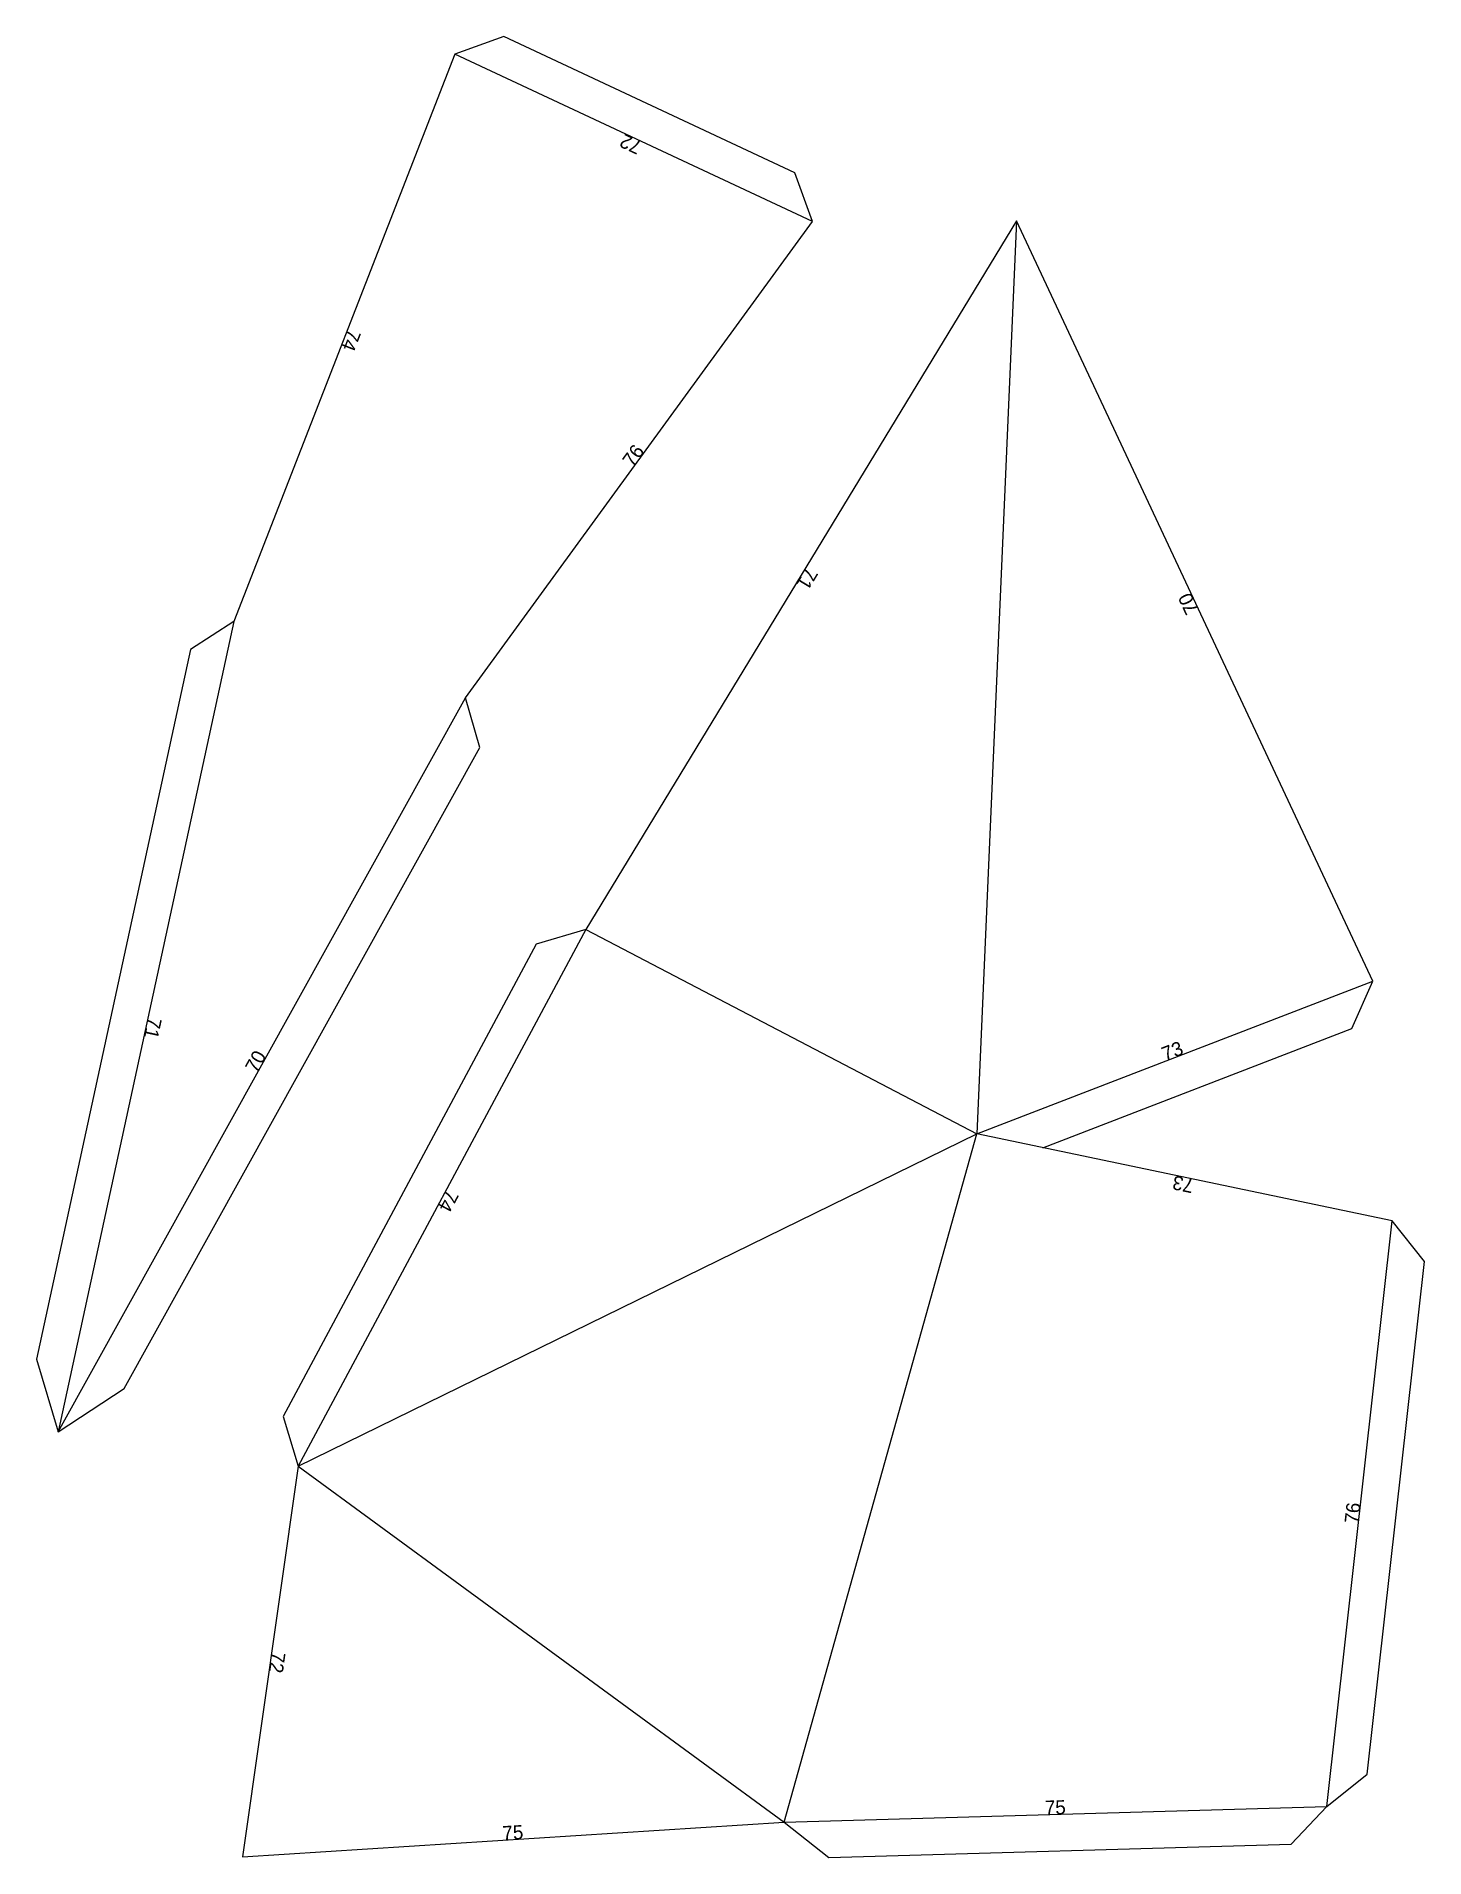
# Model space of a CAD drawing. Extents: x 1267 to 1457, y 15 to 264.
import ezdxf
from ezdxf.enums import TextEntityAlignment as Align

# ---------------------------------------------------------------- set-up
doc = ezdxf.new("R2010")
doc.units = 0

msp = doc.modelspace()

# ---------------------------------------------------------------- linework, layer by layer
at = {"layer": 'CutLine', "color": 8, "linetype": 'CONTINUOUS'}
for p, q in [((1331.038921, 263.757863), (1324.389918, 261.351465)), ((1370.793975, 245.13196), (1331.038921, 263.757863)), ((1324.389918, 261.351465), (1294.197829, 183.854841)), ((1373.200372, 238.482956), (1370.793975, 245.13196)), ((1325.817066, 173.443923), (1373.200372, 238.482956)), ((1401.084499, 238.578888), (1342.260772, 141.824817)), ((1449.720745, 134.760642), (1401.084499, 238.578888)), ((1294.197829, 183.854841), (1288.251467, 180.028514)), ((1288.251467, 180.028514), (1267.23358, 83.142714)), ((1327.763174, 166.645933), (1325.817066, 173.443923)), ((1279.205535, 79.135005), (1327.763174, 166.645933)), ((1342.260772, 141.824817), (1335.491716, 139.780341)), ((1335.491716, 139.780341), (1300.921848, 75.291518)), ((1446.857085, 128.295393), (1449.720745, 134.760642)), ((1404.653265, 112.001871), (1446.857085, 128.295393)), ((1452.378018, 102.001003), (1395.654779, 113.887532)), ((1456.791788, 96.476636), (1452.378018, 102.001003)), ((1448.965527, 26.443616), (1456.791788, 96.476636)), ((1267.23358, 83.142714), (1270.192161, 73.196316)), ((1270.192161, 73.196316), (1279.205535, 79.135005)), ((1300.921848, 75.291518), (1302.966323, 68.522462)), ((1302.966323, 68.522462), (1295.356505, 15.160304)), ((1443.44116, 22.029845), (1448.965527, 26.443616)), ((1438.587338, 16.887821), (1443.44116, 22.029845)), ((1295.356505, 15.160304), (1369.338609, 19.893297)), ((1369.338609, 19.893297), (1375.46234, 15.067781)), ((1375.46234, 15.067781), (1438.587338, 16.887821))]:
    msp.add_line(p, q, dxfattribs=at)
at = {"layer": 'MountainLine', "color": 5, "linetype": 'CONTINUOUS'}
for p, q in [((1373.200372, 238.482956), (1324.389918, 261.351465)), ((1401.084499, 238.578888), (1395.654779, 113.887532)), ((1294.197829, 183.854841), (1270.192161, 73.196316)), ((1270.192161, 73.196316), (1325.817066, 173.443923)), ((1342.260772, 141.824817), (1302.966323, 68.522462)), ((1342.260772, 141.824817), (1395.654779, 113.887532)), ((1302.966323, 68.522462), (1395.654779, 113.887532)), ((1369.338609, 19.893297), (1395.654779, 113.887532)), ((1443.44116, 22.029845), (1452.378018, 102.001003)), ((1302.966323, 68.522462), (1369.338609, 19.893297)), ((1369.338609, 19.893297), (1443.44116, 22.029845))]:
    msp.add_line(p, q, dxfattribs=at)
at = {"layer": 'ValleyLine', "color": 1, "linetype": 'CONTINUOUS'}
msp.add_line((1395.654779, 113.887532), (1449.720745, 134.760642), dxfattribs=at)

# ---------------------------------------------------------------- texts
at = {"layer": 'Edge ID'}
for s, rotation, p in [('72', 154.896129, (1348.795145, 249.917211)), ('74', 248.714495, (1309.293873, 222.603153)), ('76', 53.925298, (1349.508719, 205.963439)), ('71', 238.701587, (1371.672635, 190.201853)), ('70', 115.101913, (1425.402622, 186.669765)), ('71', 257.760212, (1282.194995, 128.525578)), ('70', 60.975195, (1298.004614, 123.32012)), ('73', 21.109952, (1422.687762, 124.324087)), ('73', 168.164749, (1424.016399, 107.944267)), ('74', 241.806028, (1322.613548, 105.173639)), ('76', 83.623594, (1447.909589, 62.015424)), ('72', 261.883942, (1299.161414, 41.841383)), ('75', 1.651512, (1406.389884, 20.961571)), ('75', 3.6605, (1332.347557, 17.526801))]:
    msp.add_text(s, height=1.92, rotation=rotation, dxfattribs=at).set_placement(p, align=Align.CENTER)

doc.saveas('drawing.dxf')
